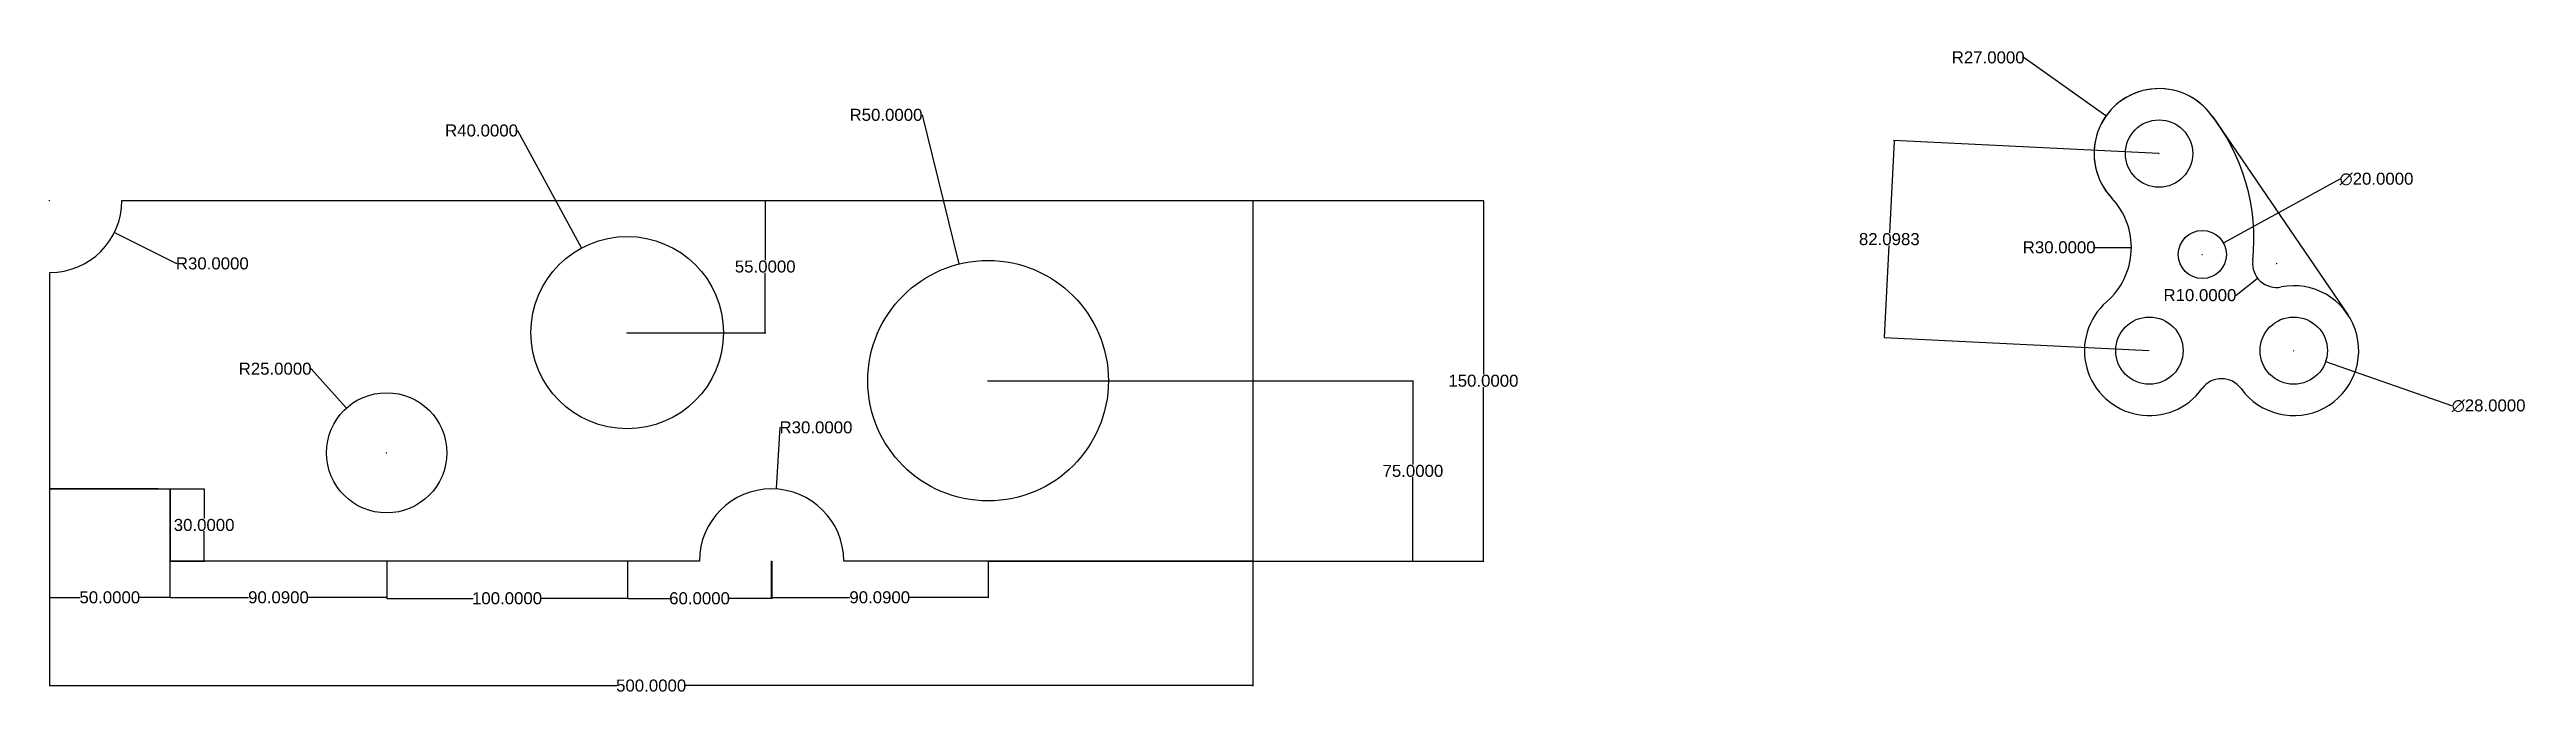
# Model space of a CAD drawing. Header units: inches. Extents: x 2055 to 3085, y 2129 to 2397.
import ezdxf

# ---------------------------------------------------------------- set-up
doc = ezdxf.new("R2010")
doc.units = ezdxf.units.IN
doc.header["$MEASUREMENT"] = 0
doc.styles.get("Standard").update_dxf_attribs({"font": 'arial.ttf'})
doc.dimstyles.new('Copy of Standard', dxfattribs={"dimtxt": 5, "dimasz": 0.18, "dimexe": 0.18, "dimexo": 0.0625, "dimgap": 0.09, "dimtad": 0, "dimtih": 1, "dimtoh": 1, "dimdec": 4, "dimzin": 0, "dimdsep": 46, "dimtxsty": 'Standard', "dimcen": 0.09, "dimclrt": 1, "dimadec": 0, "dimazin": 0, "dimtfac": 1, "dimtdec": 4, "dimtofl": 0, "dimtmove": 0, "dimatfit": 3, "dimfxl": 1, "dimtolj": 1, "dimtzin": 0, "dimarcsym": 0})

# ---------------------------------------------------------------- blocks, each defined once
blk = doc.blocks.new('*D1')
at = {"color": 0, "lineweight": -2, "transparency": 16777216}
for p, q in [((2055.1, 2333.9), (2055.3, 2333.9)), ((2055.2, 2333.8), (2055.2, 2334)), ((2107.8, 2307.7), (2082.3, 2320.5)), ((2108, 2307.7), (2107.8, 2307.7))]:
    blk.add_line(p, q, dxfattribs=at)
at = {"color": 0, "transparency": 16777216}
blk.add_solid([(2082.3, 2320.5), (2082.2, 2320.4), (2082.1, 2320.6)], dxfattribs=at)
at = {"layer": 'Defpoints', "color": 0, "transparency": 16777216}
for p in [(2055.2, 2333.9), (2082.1, 2320.6)]:
    blk.add_point(p, dxfattribs=at)
at = {"color": 1, "transparency": 16777216, "insert": (2122.8, 2307.7), "char_height": 5, "attachment_point": 5}
blk.add_mtext('\\A1;R30.0000', dxfattribs=at)
blk = doc.blocks.new('*D2')
at = {"color": 0, "lineweight": -2, "transparency": 16777216}
for p, q in [((2163.7, 2263.9), (2163.9, 2263.9)), ((2163.9, 2263.9), (2178.4, 2247.7)), ((2195.1, 2228.9), (2195.3, 2228.9)), ((2195.2, 2228.8), (2195.2, 2229))]:
    blk.add_line(p, q, dxfattribs=at)
at = {"color": 0, "transparency": 16777216}
blk.add_solid([(2178.5, 2247.7), (2178.4, 2247.7), (2178.5, 2247.5)], dxfattribs=at)
at = {"layer": 'Defpoints', "color": 0, "transparency": 16777216}
for p in [(2178.5, 2247.5), (2195.2, 2228.9)]:
    blk.add_point(p, dxfattribs=at)
at = {"color": 1, "transparency": 16777216, "insert": (2148.9, 2263.9), "char_height": 5, "attachment_point": 5}
blk.add_mtext('\\A1;R25.0000', dxfattribs=at)
blk = doc.blocks.new('*D3')
at = {"color": 0, "lineweight": -2, "transparency": 16777216}
for p, q in [((2249.5, 2363), (2249.7, 2363)), ((2249.7, 2363), (2276.1, 2314.3)), ((2295.1, 2278.9), (2295.3, 2278.9)), ((2295.2, 2278.8), (2295.2, 2279))]:
    blk.add_line(p, q, dxfattribs=at)
at = {"color": 0, "transparency": 16777216}
blk.add_solid([(2276.1, 2314.3), (2276.1, 2314.2), (2276.2, 2314.1)], dxfattribs=at)
at = {"layer": 'Defpoints', "color": 0, "transparency": 16777216}
for p in [(2276.2, 2314.1), (2295.2, 2278.9)]:
    blk.add_point(p, dxfattribs=at)
at = {"color": 1, "transparency": 16777216, "insert": (2234.7, 2363), "char_height": 5, "attachment_point": 5}
blk.add_mtext('\\A1;R40.0000', dxfattribs=at)
blk = doc.blocks.new('*D4')
at = {"color": 0, "lineweight": -2, "transparency": 16777216}
for p, q in [((2358.7, 2239.5), (2357.1, 2214.1)), ((2358.9, 2239.5), (2358.7, 2239.5)), ((2355.1, 2183.9), (2355.3, 2183.9)), ((2355.2, 2183.8), (2355.2, 2184))]:
    blk.add_line(p, q, dxfattribs=at)
at = {"color": 0, "transparency": 16777216}
blk.add_solid([(2357.1, 2214.1), (2357.1, 2214.1), (2357.1, 2213.9)], dxfattribs=at)
at = {"layer": 'Defpoints', "color": 0, "transparency": 16777216}
for p in [(2357.1, 2213.9), (2355.2, 2183.9)]:
    blk.add_point(p, dxfattribs=at)
at = {"color": 1, "transparency": 16777216, "insert": (2373.7, 2239.5), "char_height": 5, "attachment_point": 5}
blk.add_mtext('\\A1;R30.0000', dxfattribs=at)
blk = doc.blocks.new('*D5')
at = {"color": 0, "lineweight": -2, "transparency": 16777216}
for p, q in [((2417.6, 2369.5), (2417.8, 2369.5)), ((2417.8, 2369.5), (2433.1, 2307.6)), ((2445.1, 2258.9), (2445.3, 2258.9)), ((2445.2, 2258.8), (2445.2, 2259))]:
    blk.add_line(p, q, dxfattribs=at)
at = {"color": 0, "transparency": 16777216}
blk.add_solid([(2433.2, 2307.6), (2433.1, 2307.6), (2433.2, 2307.5)], dxfattribs=at)
at = {"layer": 'Defpoints', "color": 0, "transparency": 16777216}
for p in [(2433.2, 2307.5), (2445.2, 2258.9)]:
    blk.add_point(p, dxfattribs=at)
at = {"color": 1, "transparency": 16777216, "insert": (2402.8, 2369.5), "char_height": 5, "attachment_point": 5}
blk.add_mtext('\\A1;R50.0000', dxfattribs=at)
blk = doc.blocks.new('*D6')
at = {"color": 0, "lineweight": -2, "transparency": 16777216}
for p, q in [((2055.2, 2213.9), (2055.2, 2131.9)), ((2555.2, 2213.9), (2555.2, 2131.9)), ((2055.4, 2132.1), (2290.9, 2132.1)), ((2555.1, 2132.1), (2319.6, 2132.1))]:
    blk.add_line(p, q, dxfattribs=at)
at = {"color": 0, "transparency": 16777216}
for points in [[(2055.4, 2132.1), (2055.4, 2132.1), (2055.2, 2132.1)], [(2555.1, 2132.1), (2555.1, 2132.1), (2555.2, 2132.1)]]:
    blk.add_solid(points, dxfattribs=at)
at = {"layer": 'Defpoints', "color": 0, "transparency": 16777216}
for p in [(2055.2, 2213.9), (2555.2, 2213.9), (2555.2, 2132.1)]:
    blk.add_point(p, dxfattribs=at)
at = {"color": 1, "transparency": 16777216, "insert": (2305.2, 2132.1), "char_height": 5, "attachment_point": 5}
blk.add_mtext('\\A1;500.0000', dxfattribs=at)
blk = doc.blocks.new('*D7')
at = {"color": 0, "lineweight": -2, "transparency": 16777216}
for p, q in [((2555.3, 2333.9), (2651.3, 2333.9)), ((2651.1, 2333.8), (2651.1, 2261.6)), ((2651.1, 2184.1), (2651.1, 2256.3)), ((2555.3, 2183.9), (2651.3, 2183.9))]:
    blk.add_line(p, q, dxfattribs=at)
at = {"color": 0, "transparency": 16777216}
for points in [[(2651.1, 2333.8), (2651.1, 2333.8), (2651.1, 2333.9)], [(2651.1, 2184.1), (2651.1, 2184.1), (2651.1, 2183.9)]]:
    blk.add_solid(points, dxfattribs=at)
at = {"layer": 'Defpoints', "color": 0, "transparency": 16777216}
for p in [(2555.2, 2333.9), (2555.2, 2183.9), (2651.1, 2183.9)]:
    blk.add_point(p, dxfattribs=at)
at = {"color": 1, "transparency": 16777216, "insert": (2651.1, 2258.9), "char_height": 5, "attachment_point": 5}
blk.add_mtext('\\A1;150.0000', dxfattribs=at)
blk = doc.blocks.new('*D8')
at = {"color": 0, "lineweight": -2, "transparency": 16777216}
for p, q in [((2295.4, 2333.9), (2352.8, 2333.9)), ((2352.6, 2333.8), (2352.6, 2309.1)), ((2352.6, 2279.1), (2352.6, 2303.8)), ((2295.4, 2278.9), (2352.8, 2278.9))]:
    blk.add_line(p, q, dxfattribs=at)
at = {"color": 0, "transparency": 16777216}
for points in [[(2352.6, 2333.8), (2352.6, 2333.8), (2352.6, 2333.9)], [(2352.6, 2279.1), (2352.6, 2279.1), (2352.6, 2278.9)]]:
    blk.add_solid(points, dxfattribs=at)
at = {"layer": 'Defpoints', "color": 0, "transparency": 16777216}
for p in [(2295.3, 2333.9), (2352.6, 2333.9), (2295.3, 2278.9)]:
    blk.add_point(p, dxfattribs=at)
at = {"color": 1, "transparency": 16777216, "insert": (2352.6, 2306.4), "char_height": 5, "attachment_point": 5}
blk.add_mtext('\\A1;55.0000', dxfattribs=at)
blk = doc.blocks.new('*D10')
at = {"color": 0, "lineweight": -2, "transparency": 16777216}
for p, q in [((2055.2, 2213.9), (2055.2, 2168.6)), ((2105.2, 2213.9), (2105.2, 2168.6)), ((2055.4, 2168.8), (2067.8, 2168.8)), ((2105.1, 2168.8), (2092.6, 2168.8))]:
    blk.add_line(p, q, dxfattribs=at)
at = {"color": 0, "transparency": 16777216}
for points in [[(2055.4, 2168.8), (2055.4, 2168.7), (2055.2, 2168.8)], [(2105.1, 2168.8), (2105.1, 2168.7), (2105.2, 2168.8)]]:
    blk.add_solid(points, dxfattribs=at)
at = {"layer": 'Defpoints', "color": 0, "transparency": 16777216}
for p in [(2055.2, 2213.9), (2105.2, 2213.9), (2105.2, 2168.8)]:
    blk.add_point(p, dxfattribs=at)
at = {"color": 1, "transparency": 16777216, "insert": (2080.2, 2168.8), "char_height": 5, "attachment_point": 5}
blk.add_mtext('\\A1;50.0000', dxfattribs=at)
blk = doc.blocks.new('*D11')
at = {"color": 0, "lineweight": -2, "transparency": 16777216}
for p, q in [((2105.3, 2213.9), (2119.6, 2213.9)), ((2119.4, 2213.8), (2119.4, 2201.6)), ((2119.4, 2184.1), (2119.4, 2196.3)), ((2105.3, 2183.9), (2119.6, 2183.9))]:
    blk.add_line(p, q, dxfattribs=at)
at = {"color": 0, "transparency": 16777216}
for points in [[(2119.4, 2213.8), (2119.4, 2213.8), (2119.4, 2213.9)], [(2119.4, 2184.1), (2119.4, 2184.1), (2119.4, 2183.9)]]:
    blk.add_solid(points, dxfattribs=at)
at = {"layer": 'Defpoints', "color": 0, "transparency": 16777216}
for p in [(2105.2, 2213.9), (2105.2, 2183.9), (2119.4, 2183.9)]:
    blk.add_point(p, dxfattribs=at)
at = {"color": 1, "transparency": 16777216, "insert": (2119.4, 2198.9), "char_height": 5, "attachment_point": 5}
blk.add_mtext('\\A1;30.0000', dxfattribs=at)
blk = doc.blocks.new('*D12')
at = {"color": 0, "lineweight": -2, "transparency": 16777216}
for p, q in [((2105.2, 2183.9), (2105.2, 2168.6)), ((2195.3, 2183.9), (2195.3, 2168.6)), ((2105.4, 2168.8), (2137.9, 2168.8)), ((2195.1, 2168.8), (2162.7, 2168.8))]:
    blk.add_line(p, q, dxfattribs=at)
at = {"color": 0, "transparency": 16777216}
for points in [[(2105.4, 2168.8), (2105.4, 2168.7), (2105.2, 2168.8)], [(2195.1, 2168.8), (2195.1, 2168.7), (2195.3, 2168.8)]]:
    blk.add_solid(points, dxfattribs=at)
at = {"layer": 'Defpoints', "color": 0, "transparency": 16777216}
for p in [(2105.2, 2183.9), (2195.3, 2183.9), (2195.3, 2168.8)]:
    blk.add_point(p, dxfattribs=at)
at = {"color": 1, "transparency": 16777216, "insert": (2150.3, 2168.8), "char_height": 5, "attachment_point": 5}
blk.add_mtext('\\A1;90.0900', dxfattribs=at)
blk = doc.blocks.new('*D13')
at = {"color": 0, "lineweight": -2, "transparency": 16777216}
for p, q in [((2195.3, 2183.9), (2195.3, 2168.2)), ((2295.3, 2183.9), (2295.3, 2168.2)), ((2195.5, 2168.4), (2231.2, 2168.4)), ((2295.1, 2168.4), (2259.4, 2168.4))]:
    blk.add_line(p, q, dxfattribs=at)
at = {"color": 0, "transparency": 16777216}
for points in [[(2195.5, 2168.4), (2195.5, 2168.4), (2195.3, 2168.4)], [(2295.1, 2168.4), (2295.1, 2168.4), (2295.3, 2168.4)]]:
    blk.add_solid(points, dxfattribs=at)
at = {"layer": 'Defpoints', "color": 0, "transparency": 16777216}
for p in [(2195.3, 2183.9), (2295.3, 2183.9), (2295.3, 2168.4)]:
    blk.add_point(p, dxfattribs=at)
at = {"color": 1, "transparency": 16777216, "insert": (2245.3, 2168.4), "char_height": 5, "attachment_point": 5}
blk.add_mtext('\\A1;100.0000', dxfattribs=at)
blk = doc.blocks.new('*D14')
at = {"color": 0, "lineweight": -2, "transparency": 16777216}
for p, q in [((2355.1, 2183.9), (2355.1, 2168.6)), ((2445.2, 2183.9), (2445.2, 2168.6)), ((2355.3, 2168.8), (2387.8, 2168.8)), ((2445.1, 2168.8), (2412.6, 2168.8))]:
    blk.add_line(p, q, dxfattribs=at)
at = {"color": 0, "transparency": 16777216}
for points in [[(2355.3, 2168.8), (2355.3, 2168.7), (2355.1, 2168.8)], [(2445.1, 2168.8), (2445.1, 2168.7), (2445.2, 2168.8)]]:
    blk.add_solid(points, dxfattribs=at)
at = {"layer": 'Defpoints', "color": 0, "transparency": 16777216}
for p in [(2355.1, 2183.9), (2445.2, 2183.9), (2445.2, 2168.8)]:
    blk.add_point(p, dxfattribs=at)
at = {"color": 1, "transparency": 16777216, "insert": (2400.2, 2168.8), "char_height": 5, "attachment_point": 5}
blk.add_mtext('\\A1;90.0900', dxfattribs=at)
blk = doc.blocks.new('*D15')
at = {"color": 0, "lineweight": -2, "transparency": 16777216}
for p, q in [((2295.3, 2183.9), (2295.3, 2168.2)), ((2355.3, 2183.9), (2355.3, 2168.2)), ((2295.5, 2168.4), (2312.9, 2168.4)), ((2355.1, 2168.4), (2337.7, 2168.4))]:
    blk.add_line(p, q, dxfattribs=at)
at = {"color": 0, "transparency": 16777216}
for points in [[(2295.5, 2168.4), (2295.5, 2168.4), (2295.3, 2168.4)], [(2355.1, 2168.4), (2355.1, 2168.4), (2355.3, 2168.4)]]:
    blk.add_solid(points, dxfattribs=at)
at = {"layer": 'Defpoints', "color": 0, "transparency": 16777216}
for p in [(2295.3, 2183.9), (2355.3, 2183.9), (2355.3, 2168.4)]:
    blk.add_point(p, dxfattribs=at)
at = {"color": 1, "transparency": 16777216, "insert": (2325.3, 2168.4), "char_height": 5, "attachment_point": 5}
blk.add_mtext('\\A1;60.0000', dxfattribs=at)
blk = doc.blocks.new('*D16')
at = {"color": 0, "lineweight": -2, "transparency": 16777216}
for p, q in [((2445.4, 2258.9), (2622, 2258.9)), ((2621.8, 2258.8), (2621.8, 2224.1)), ((2621.8, 2184.1), (2621.8, 2218.8)), ((2445.3, 2183.9), (2622, 2183.9))]:
    blk.add_line(p, q, dxfattribs=at)
at = {"color": 0, "transparency": 16777216}
for points in [[(2621.8, 2258.8), (2621.8, 2258.8), (2621.8, 2258.9)], [(2621.8, 2184.1), (2621.8, 2184.1), (2621.8, 2183.9)]]:
    blk.add_solid(points, dxfattribs=at)
at = {"layer": 'Defpoints', "color": 0, "transparency": 16777216}
for p in [(2445.3, 2258.9), (2621.8, 2258.9), (2445.2, 2183.9)]:
    blk.add_point(p, dxfattribs=at)
at = {"color": 1, "transparency": 16777216, "insert": (2621.8, 2221.4), "char_height": 5, "attachment_point": 5}
blk.add_mtext('\\A1;75.0000', dxfattribs=at)
blk = doc.blocks.new('*D17')
at = {"color": 0, "lineweight": -2, "transparency": 16777216}
for p, q in [((2987.8, 2271.4), (2988, 2271.4)), ((2987.9, 2271.3), (2987.9, 2271.5)), ((3053.6, 2248.5), (3001.3, 2266.8)), ((3053.8, 2248.5), (3053.6, 2248.5))]:
    blk.add_line(p, q, dxfattribs=at)
at = {"color": 0, "transparency": 16777216}
blk.add_solid([(3001.3, 2266.8), (3001.3, 2266.7), (3001.1, 2266.8)], dxfattribs=at)
at = {"layer": 'Defpoints', "color": 0, "transparency": 16777216}
for p in [(2974.7, 2276.1), (3001.1, 2266.8)]:
    blk.add_point(p, dxfattribs=at)
at = {"color": 1, "transparency": 16777216, "insert": (3068.9, 2248.5), "char_height": 5, "attachment_point": 5}
blk.add_mtext('\\A1;∅28.0000', dxfattribs=at)
blk = doc.blocks.new('*D18')
at = {"color": 0, "lineweight": -2, "transparency": 16777216}
for p, q in [((2875.7, 2393.4), (2875.9, 2393.4)), ((2875.9, 2393.4), (2909.8, 2369.2)), ((2931.8, 2353.4), (2932, 2353.4)), ((2931.9, 2353.3), (2931.9, 2353.5))]:
    blk.add_line(p, q, dxfattribs=at)
at = {"color": 0, "transparency": 16777216}
blk.add_solid([(2909.8, 2369.2), (2909.8, 2369.2), (2909.9, 2369.1)], dxfattribs=at)
at = {"layer": 'Defpoints', "color": 0, "transparency": 16777216}
for p in [(2909.9, 2369.1), (2931.9, 2353.4)]:
    blk.add_point(p, dxfattribs=at)
at = {"color": 1, "transparency": 16777216, "insert": (2860.9, 2393.4), "char_height": 5, "attachment_point": 5}
blk.add_mtext('\\A1;R27.0000', dxfattribs=at)
blk = doc.blocks.new('*D19')
at = {"color": 0, "lineweight": -2, "transparency": 16777216}
blk.add_line((2905.2, 2314.4), (2920.2, 2314.4), dxfattribs=at)
at = {"color": 0, "transparency": 16777216}
blk.add_solid([(2920.2, 2314.4), (2920.2, 2314.3), (2920.4, 2314.4)], dxfattribs=at)
at = {"layer": 'Defpoints', "color": 0, "transparency": 16777216}
for p in [(2890.4, 2314.4), (2920.4, 2314.4)]:
    blk.add_point(p, dxfattribs=at)
at = {"color": 1, "transparency": 16777216, "insert": (2890.4, 2314.4), "char_height": 5, "attachment_point": 5}
blk.add_mtext('\\A1;R30.0000', dxfattribs=at)
blk = doc.blocks.new('*D20')
at = {"color": 0, "lineweight": -2, "transparency": 16777216}
for p, q in [((2980.7, 2307.7), (2980.8, 2307.7)), ((2980.8, 2307.6), (2980.8, 2307.8)), ((2963.9, 2294.5), (2972.7, 2301.5)), ((2963.7, 2294.5), (2963.9, 2294.5))]:
    blk.add_line(p, q, dxfattribs=at)
at = {"color": 0, "transparency": 16777216}
blk.add_solid([(2972.7, 2301.5), (2972.8, 2301.4), (2972.9, 2301.6)], dxfattribs=at)
at = {"layer": 'Defpoints', "color": 0, "transparency": 16777216}
for p in [(2980.8, 2307.7), (2972.9, 2301.6)]:
    blk.add_point(p, dxfattribs=at)
at = {"color": 1, "transparency": 16777216, "insert": (2948.9, 2294.5), "char_height": 5, "attachment_point": 5}
blk.add_mtext('\\A1;R10.0000', dxfattribs=at)
blk = doc.blocks.new('*D21')
at = {"color": 0, "lineweight": -2, "transparency": 16777216}
for p, q in [((3007, 2342.8), (2958.8, 2316.3)), ((3007.2, 2342.8), (3007, 2342.8)), ((2949.8, 2311.4), (2950, 2311.4)), ((2949.9, 2311.3), (2949.9, 2311.5))]:
    blk.add_line(p, q, dxfattribs=at)
at = {"color": 0, "transparency": 16777216}
blk.add_solid([(2958.8, 2316.4), (2958.8, 2316.3), (2958.7, 2316.2)], dxfattribs=at)
at = {"layer": 'Defpoints', "color": 0, "transparency": 16777216}
for p in [(2941.1, 2306.6), (2958.7, 2316.2)]:
    blk.add_point(p, dxfattribs=at)
at = {"color": 1, "transparency": 16777216, "insert": (3022.3, 2342.8), "char_height": 5, "attachment_point": 5}
blk.add_mtext('\\A1;∅20.0000', dxfattribs=at)
blk = doc.blocks.new('*D23')
at = {"color": 0, "lineweight": -2, "transparency": 16777216}
for p, q in [((2821.8, 2358.6), (2819.9, 2320.5)), ((2931.8, 2353.4), (2821.6, 2358.8)), ((2817.8, 2277), (2819.7, 2315.2)), ((2927.8, 2271.4), (2817.6, 2276.8))]:
    blk.add_line(p, q, dxfattribs=at)
at = {"color": 0, "transparency": 16777216}
for points in [[(2821.8, 2358.6), (2821.8, 2358.6), (2821.8, 2358.8)], [(2817.8, 2277), (2817.8, 2277), (2817.8, 2276.8)]]:
    blk.add_solid(points, dxfattribs=at)
at = {"layer": 'Defpoints', "color": 0, "transparency": 16777216}
for p in [(2821.8, 2358.8), (2931.9, 2353.4), (2927.9, 2271.4)]:
    blk.add_point(p, dxfattribs=at)
at = {"color": 1, "transparency": 16777216, "insert": (2819.8, 2317.8), "char_height": 5, "attachment_point": 5}
blk.add_mtext('\\A1;82.0983', dxfattribs=at)

msp = doc.modelspace()

# ---------------------------------------------------------------- linework, layer by layer
for p, q in [((2954.19974, 2368.65886), (3010.46487, 2286.26316)), ((2085.23895, 2333.93318), (2555.23895, 2333.93318)), ((2555.23895, 2333.93318), (2555.23895, 2183.93318)), ((2055.23895, 2213.93318), (2055.23895, 2303.93318)), ((3009.92768, 2287.04983), (3010.46487, 2286.26316)), ((2100.23895, 2213.93318), (2055.23895, 2213.93318)), ((2055.23895, 2213.93318), (2105.23895, 2213.93318)), ((2105.23895, 2213.93318), (2105.23895, 2183.93318)), ((2325.23895, 2183.93318), (2105.23895, 2183.93318)), ((2555.23895, 2183.93318), (2385.23895, 2183.93318))]:
    msp.add_line(p, q)
for centre, radius in [((2931.90247, 2353.43284), 14), ((2295.23895, 2278.93318), 40), ((2949.90247, 2311.43284), 10), ((2445.23895, 2258.93318), 50), ((2927.88651, 2271.43284), 14), ((2987.90247, 2271.43284), 14), ((2195.23895, 2228.93318), 25)]:
    msp.add_circle(centre, radius)
for centre, radius, start, end in [((2931.90247, 2353.43284), 27, 38.95131445, 223.27445567), ((2931.90247, 2353.43284), 27, 34.32779299, 223.27445567), ((2888.35237, 2318.22789), 83, 353.52273159, 38.95131445), ((2055.23895, 2333.93318), 30, 270, 0), ((2890.402, 2314.35969), 30, 311.1401396, 43.27445567), ((2980.75872, 2307.73665), 10, 173.52273159, 281.13225582), ((2987.90247, 2271.43284), 27, 215.82477437, 101.13225582), ((2987.90247, 2271.43284), 27, 215.82477437, 101.13225582), ((2927.90247, 2271.43284), 27, 131.1401396, 324.17522563), ((2957.90247, 2249.77643), 10, 35.82477437, 144.17522563), ((2355.23895, 2183.93318), 30, 0, 180)]:
    msp.add_arc(centre, radius, start, end)

# ---------------------------------------------------------------- dimensions: what is measured, and where the dimension line sits
for center, mpoint, picture, middle in [((2931.90247, 2353.43284), (2909.92749, 2369.12042), '*D18', (2860.9026, 2393.42809)), ((2445.23895, 2258.93318), (2433.18471, 2307.45838), '*D5', (2402.80839, 2369.4576)), ((2295.23895, 2278.93318), (2276.16724, 2314.09381), '*D3', (2234.67523, 2362.98063)), ((2055.23895, 2333.93318), (2082.09116, 2320.55564), '*D1', (2122.79859, 2307.73595)), ((2890.402, 2314.35969), (2920.402, 2314.35969), '*D19', (2890.402, 2314.35969)), ((2980.75872, 2307.73665), (2972.87733, 2301.58168), '*D20', (2948.89575, 2294.54796)), ((2195.23895, 2228.93318), (2178.54962, 2247.54679), '*D2', (2148.89302, 2263.92121)), ((2355.23895, 2183.93318), (2357.09675, 2213.8756), '*D4', (2373.66393, 2239.53735))]:
    dim = msp.add_radius_dim(center=center, mpoint=mpoint, dimstyle='Copy of Standard')
    dim.commit()
    dim.dimension.update_dxf_attribs({"geometry": picture, "text_midpoint": middle, "dimtype": 164})
dim = msp.add_aligned_dim(p1=(2927.88651, 2271.43284), p2=(2931.90247, 2353.43284), distance=110.22378, dimstyle='Copy of Standard')
dim.commit()
dim.dimension.update_dxf_attribs({"geometry": '*D23', "text_midpoint": (2819.80266, 2317.82461)})
for p1, p2, picture, middle in [((2941.1384, 2306.61713), (2958.66654, 2316.24855), '*D21', (3022.33468, 2342.8247)), ((2974.68606, 2276.0509), (3001.11888, 2266.81479), '*D17', (3068.90143, 2248.47727))]:
    dim = msp.add_diameter_dim_2p(p1=p1, p2=p2, dimstyle='Copy of Standard')
    dim.commit()
    dim.dimension.update_dxf_attribs({"geometry": picture, "text_midpoint": middle, "dimtype": 163})
for base, p1, p2, picture, middle in [((2352.58887, 2333.93318), (2295.32895, 2278.93318), (2295.32895, 2333.93318), '*D8', (2352.58887, 2306.43318)), ((2651.111, 2183.93318), (2555.23895, 2333.93318), (2555.23895, 2183.93318), '*D7', (2651.111, 2258.93318)), ((2621.79463, 2258.93318), (2445.23895, 2183.93318), (2445.32895, 2258.93318), '*D16', (2621.79463, 2221.43318)), ((2119.39645, 2183.93318), (2105.23895, 2213.93318), (2105.23895, 2183.93318), '*D11', (2119.39645, 2198.93318))]:
    dim = msp.add_linear_dim(base=base, p1=p1, p2=p2, angle=90, dimstyle='Copy of Standard')
    dim.commit()
    dim.dimension.update_dxf_attribs({"geometry": picture, "text_midpoint": middle})
for base, p1, p2, picture, middle in [((2555.23895, 2132.09597), (2055.23895, 2213.93318), (2555.23895, 2213.93318), '*D6', (2305.23895, 2132.09597)), ((2105.23895, 2168.7692), (2055.23895, 2213.93318), (2105.23895, 2213.93318), '*D10', (2080.23895, 2168.7692)), ((2195.32895, 2168.7692), (2105.23895, 2183.93318), (2195.32895, 2183.93318), '*D12', (2150.28395, 2168.7692)), ((2295.32895, 2168.3957), (2195.32895, 2183.93318), (2295.32895, 2183.93318), '*D13', (2245.32895, 2168.3957)), ((2355.32895, 2168.39923), (2295.32895, 2183.93318), (2355.32895, 2183.93318), '*D15', (2325.32895, 2168.39923)), ((2445.23895, 2168.77923), (2355.14895, 2183.93318), (2445.23895, 2183.93318), '*D14', (2400.19395, 2168.77923))]:
    dim = msp.add_linear_dim(base=base, p1=p1, p2=p2, dimstyle='Copy of Standard')
    dim.commit()
    dim.dimension.update_dxf_attribs({"geometry": picture, "text_midpoint": middle})

doc.saveas('drawing.dxf')
